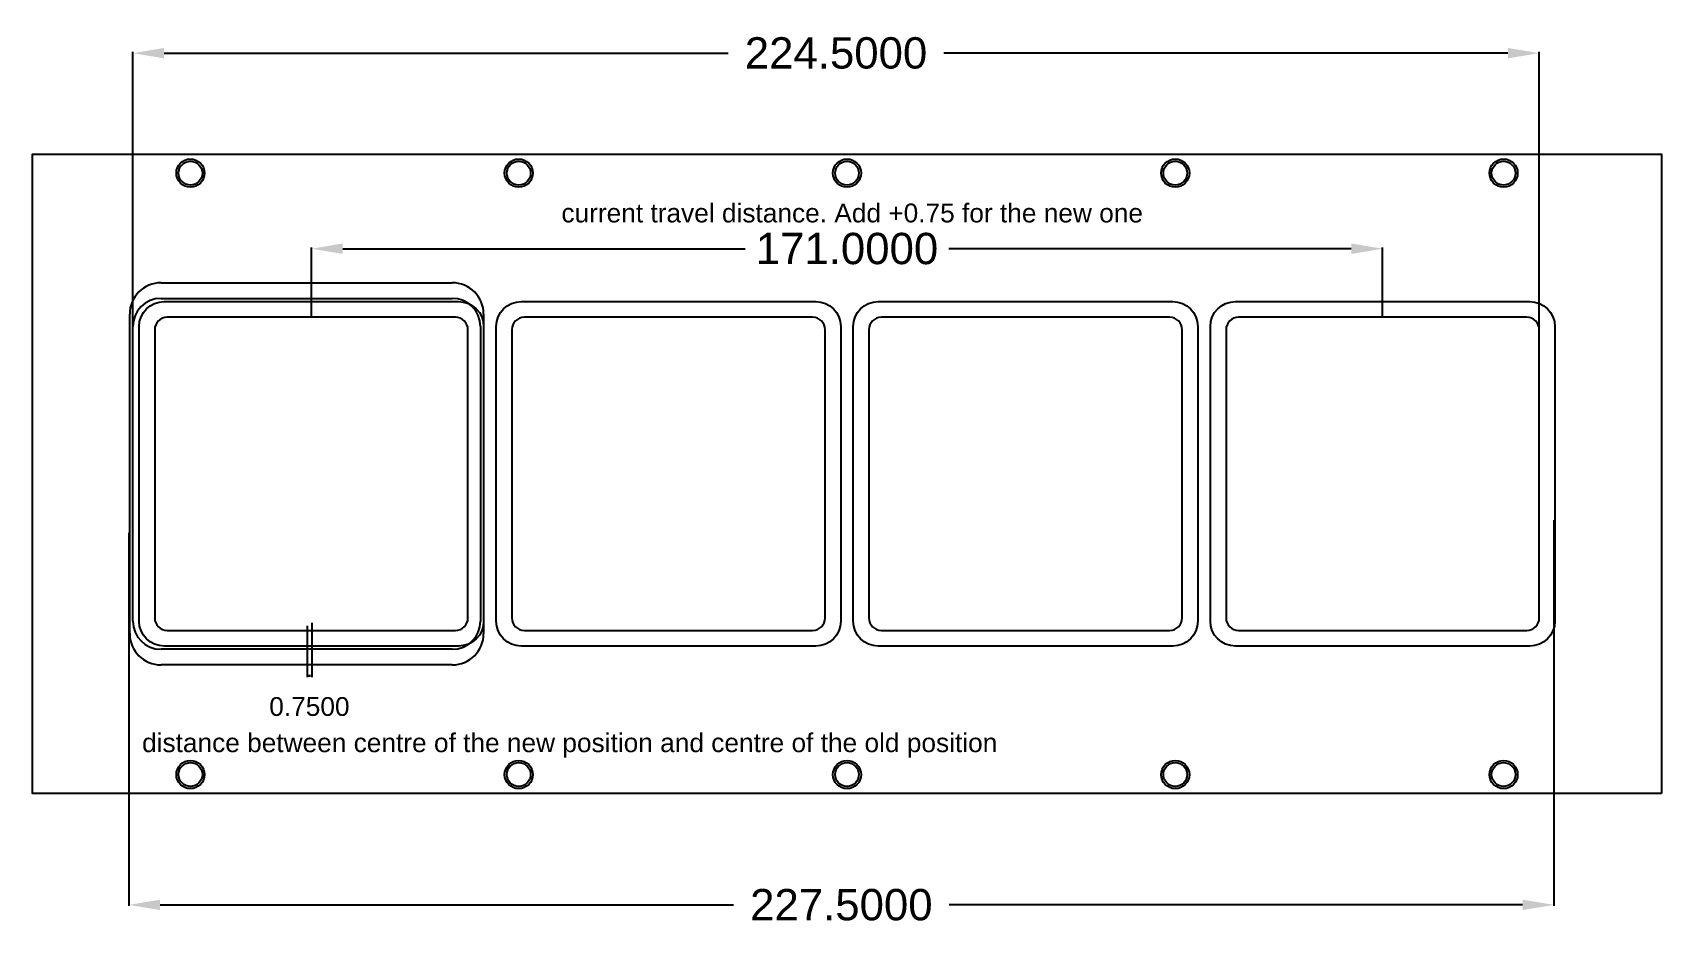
# Model space of a CAD drawing. Extents: x 0 to 260, y -21 to 121.
import ezdxf

# ---------------------------------------------------------------- set-up
doc = ezdxf.new("R2010")
doc.units = 0
doc.header["$MEASUREMENT"] = 0
doc.layers.get('0').update_dxf_attribs({"linetype": 'CONTINUOUS'})
doc.layers.get('Defpoints').update_dxf_attribs({"linetype": 'CONTINUOUS'})
doc.layers.add('DimenstionsAndNotes', color=7, linetype='CONTINUOUS')
doc.layers.add('maskPlate', color=7, linetype='CONTINUOUS')
doc.styles.get("Standard").update_dxf_attribs({"font": 'ARIAL.TTF'})
doc.dimstyles.get("Standard").update_dxf_attribs({"dimtxt": 0.18, "dimasz": 0.18, "dimexe": 0.18, "dimexo": 0.0625, "dimgap": 0.09, "dimtad": 0, "dimtih": 1, "dimtoh": 1, "dimdec": 4, "dimzin": 0, "dimdsep": 46, "dimtxsty": 'STANDARD', "dimcen": 0.09, "dimadec": 0, "dimazin": 0, "dimtfac": 1, "dimtdec": 4, "dimtofl": 0, "dimtmove": 0, "dimatfit": 3, "dimfxl": 1, "dimtolj": 1, "dimtzin": 0, "dimarcsym": 0})

# ---------------------------------------------------------------- blocks, each defined once
blk = doc.blocks.new('*D3')
at = {"color": 0, "linetype": 'ByBlock', "lineweight": -2}
for p, q in [((16, 74.56), (16, 118.33)), ((21, 118.15), (111.02, 118.15)), ((235.5, 118.15), (145.48, 118.15)), ((240.5, 74.06), (240.5, 118.33))]:
    blk.add_line(p, q, dxfattribs=at)
at = {"color": 0}
for points in [[(21, 118.98), (21, 117.31), (16, 118.15)], [(235.5, 117.31), (235.5, 118.98), (240.5, 118.15)]]:
    blk.add_solid(points, dxfattribs=at)
at = {"layer": 'Defpoints', "color": 0}
for p in [(240.5, 118.15), (16, 74.5), (240.5, 74)]:
    blk.add_point(p, dxfattribs=at)
at = {"color": 0, "linetype": 'ByBlock', "insert": (128.25, 118.15), "char_height": 5, "attachment_point": 5}
blk.add_mtext('\\A1;224.5000', dxfattribs=at)
blk = doc.blocks.new('*D4')
at = {"color": 0, "linetype": 'ByBlock', "lineweight": -2}
for p, q in [((242.85, 43.6), (242.85, -17.98)), ((15.35, 41.6), (15.35, -17.98)), ((20.35, -17.8), (111.87, -17.8)), ((237.85, -17.8), (146.33, -17.8))]:
    blk.add_line(p, q, dxfattribs=at)
at = {"color": 0}
for points in [[(20.35, -16.97), (20.35, -18.63), (15.35, -17.8)], [(237.85, -18.63), (237.85, -16.97), (242.85, -17.8)]]:
    blk.add_solid(points, dxfattribs=at)
at = {"layer": 'Defpoints', "color": 0}
for p in [(15.35, 41.66), (242.85, 43.66), (242.85, -17.8)]:
    blk.add_point(p, dxfattribs=at)
at = {"color": 0, "linetype": 'ByBlock', "insert": (129.1, -17.8), "char_height": 5, "attachment_point": 5}
blk.add_mtext('\\A1;227.5000', dxfattribs=at)
blk = doc.blocks.new('*D5')
at = {"color": 0, "linetype": 'ByBlock', "lineweight": -2}
for p, q in [((43.81, 26.73), (43.81, 18.56)), ((44.56, 27.23), (44.56, 18.56)), ((43.99, 18.74), (44.38, 18.74)), ((44.38, 18.74), (43.99, 18.74))]:
    blk.add_line(p, q, dxfattribs=at)
at = {"color": 0}
for points in [[(43.99, 18.77), (43.99, 18.71), (43.81, 18.74)], [(44.38, 18.71), (44.38, 18.77), (44.56, 18.74)]]:
    blk.add_solid(points, dxfattribs=at)
at = {"layer": 'Defpoints', "color": 0}
for p in [(43.81, 26.8), (44.56, 27.3), (44.56, 18.74)]:
    blk.add_point(p, dxfattribs=at)
at = {"color": 0, "linetype": 'ByBlock', "insert": (44.19, 13.84), "char_height": 3, "attachment_point": 5}
blk.add_mtext('\\A1;0.7500', dxfattribs=at)
blk = doc.blocks.new('*D6')
at = {"layer": 'Defpoints', "color": 0}
for p in [(215.5, 86.93), (44.5, 76), (215.5, 76)]:
    blk.add_point(p, dxfattribs=at)
at = {"layer": 'DimenstionsAndNotes', "color": 0, "linetype": 'ByBlock', "lineweight": -2}
for p, q in [((44.5, 76.06), (44.5, 87.11)), ((49.5, 86.93), (113.72, 86.93)), ((210.5, 86.93), (146.28, 86.93)), ((215.5, 76.06), (215.5, 87.11))]:
    blk.add_line(p, q, dxfattribs=at)
at = {"layer": 'DimenstionsAndNotes', "color": 0}
for points in [[(49.5, 87.77), (49.5, 86.1), (44.5, 86.93)], [(210.5, 86.1), (210.5, 87.77), (215.5, 86.93)]]:
    blk.add_solid(points, dxfattribs=at)
at = {"layer": 'DimenstionsAndNotes', "color": 0, "linetype": 'ByBlock', "insert": (130, 86.93), "char_height": 5, "attachment_point": 5}
blk.add_mtext('\\A1;171.0000', dxfattribs=at)

msp = doc.modelspace()

# ---------------------------------------------------------------- linework, layer by layer
at = {"layer": 'maskPlate'}
for p, q in [((20.5, 81.5), (67, 81.5)), ((20.5, 79), (67, 79)), ((15.5, 25.5), (15.5, 76.5)), ((72, 76.5), (72, 25.5)), ((16, 27.5), (16, 74.5)), ((71.5, 74.5), (71.5, 27.5)), ((67, 23), (20.5, 23)), ((67, 20.5), (20.5, 20.5))]:
    msp.add_line(p, q, dxfattribs=at)
msp.add_lwpolyline([(260, 0), (0, 0), (0, 102), (260, 102)], close=True, dxfattribs=at)
msp.add_lwpolyline([(260, 0), (0, 0), (0, 102), (260, 102)], close=True, dxfattribs=at)
at = {"layer": 'maskPlate', "color": 1}
for points in [[(72, 27.5, -0.414213562), (68, 23.5), (21, 23.5, -0.414213562), (17, 27.5), (17, 74.5, -0.414213562), (21, 78.5), (68, 78.5, -0.414213562), (72, 74.5)], [(21.5, 26), (67.5, 26, 0.414213562), (69.5, 28), (69.5, 74, 0.414213562), (67.5, 76), (21.5, 76, 0.414213562), (19.5, 74), (19.5, 28, 0.414213562)]]:
    msp.add_lwpolyline(points, format="xyb", close=True, dxfattribs=at)
at = {"layer": 'maskPlate'}
for points in [[(129, 27.5, -0.414213562), (125, 23.5), (78, 23.5, -0.414213562), (74, 27.5), (74, 74.5, -0.414213562), (78, 78.5), (125, 78.5, -0.414213562), (129, 74.5)], [(135, 23.5, -0.414213562), (131, 27.5), (131, 74.5, -0.414213562), (135, 78.5), (182, 78.5, -0.414213562), (186, 74.5), (186, 27.5, -0.414213562), (182, 23.5)], [(243, 27.5, -0.414213562), (239, 23.5), (192, 23.5, -0.414213562), (188, 27.5), (188, 74.5, -0.414213562), (192, 78.5), (239, 78.5, -0.414213562), (243, 74.5)], [(78.5, 26), (124.5, 26, 0.414213562), (126.5, 28), (126.5, 74, 0.414213562), (124.5, 76), (78.5, 76, 0.414213562), (76.5, 74), (76.5, 28, 0.414213562)], [(135.5, 26), (181.5, 26, 0.414213562), (183.5, 28), (183.5, 74, 0.414213562), (181.5, 76), (135.5, 76, 0.414213562), (133.5, 74), (133.5, 28, 0.414213562)], [(240.5, 28), (240.5, 74, 0.414213562), (238.5, 76), (192.5, 76, 0.414213562), (190.5, 74), (190.5, 28, 0.414213562), (192.5, 26), (238.5, 26, 0.414213562)]]:
    msp.add_lwpolyline(points, format="xyb", close=True, dxfattribs=at)
for centre, radius in [((25.2, 99, 0.75), 2.25), ((25.2, 99, 0.25), 1.9), ((77.6, 99, 0.75), 2.25), ((77.6, 99, 0.25), 1.9), ((130, 99, 0.75), 2.25), ((130, 99, 0.25), 1.9), ((182.4, 99, 0.75), 2.25), ((182.4, 99, 0.25), 1.9), ((234.8, 99, 0.75), 2.25), ((234.8, 99, 0.25), 1.9), ((25.2, 3, 0.75), 2.25), ((77.6, 3, 0.75), 2.25), ((130, 3, 0.75), 2.25), ((182.4, 3, 0.75), 2.25), ((234.8, 3, 0.75), 2.25), ((25.2, 3, 0.25), 1.9), ((77.6, 3, 0.25), 1.9), ((130, 3, 0.25), 1.9), ((182.4, 3, 0.25), 1.9), ((234.8, 3, 0.25), 1.9)]:
    msp.add_circle(centre, radius, dxfattribs=at)
for centre, radius, start, end in [((20.5, 76.5), 5, 90, 180), ((67, 76.5), 5, 0, 90), ((20.5, 74.5), 4.5, 90, 180), ((67, 74.5), 4.5, 0, 90), ((20.5, 27.5), 4.5, 180, 270), ((67, 27.5), 4.5, 270, 0), ((20.5, 25.5), 5, 180, 270), ((67, 25.5), 5, 270, 0)]:
    msp.add_arc(centre, radius, start, end, dxfattribs=at)

# ---------------------------------------------------------------- texts
at = {"layer": 'Defpoints', "color": 1, "linetype": 'ByBlock'}
for s, p in [('current travel distance. Add +0.75 for the new one', (84.41915, 91.12855)), (' distance between centre of the new position and centre of the old position', (16.312, 6.58088))]:
    msp.add_text(s, height=3, dxfattribs=at).set_placement(p)

# ---------------------------------------------------------------- dimensions: what is measured, and where the dimension line sits
at = {"color": 2, "linetype": 'ByBlock'}
for base, p1, p2, picture, middle in [((240.5, 118.14746), (16, 74.5), (240.5, 74), '*D3', (128.25, 118.14746)), ((242.85037, -17.79898), (15.35037, 41.6605), (242.85037, 43.6605), '*D4', (129.10037, -17.79898))]:
    dim = msp.add_linear_dim(base=base, p1=p1, p2=p2, dimstyle='Standard', override={"dimtxt": 5, "dimasz": 5, "dimlfac": 1, "dimtmove": 2}, dxfattribs=at)
    dim.commit()
    dim.dimension.update_dxf_attribs({"geometry": picture, "text_midpoint": middle})
at = {"color": 1, "linetype": 'ByBlock'}
dim = msp.add_linear_dim(base=(44.56276, 18.74208), p1=(43.81276, 26.79705), p2=(44.56276, 27.29705), dimstyle='Standard', override={"dimtxt": 3, "dimlfac": 1, "dimtmove": 2}, dxfattribs=at)
dim.commit()
dim.dimension.update_dxf_attribs({"geometry": '*D5', "text_midpoint": (44.18776, 13.83754), "dimtype": 160})
at = {"layer": 'DimenstionsAndNotes', "color": 2, "linetype": 'ByBlock'}
dim = msp.add_linear_dim(base=(215.5, 86.93201), p1=(44.5, 76), p2=(215.5, 76), dimstyle='Standard', override={"dimtxt": 5, "dimasz": 5, "dimlfac": 1, "dimtmove": 2}, dxfattribs=at)
dim.commit()
dim.dimension.update_dxf_attribs({"geometry": '*D6', "text_midpoint": (130, 86.93201)})

doc.saveas('drawing.dxf')
